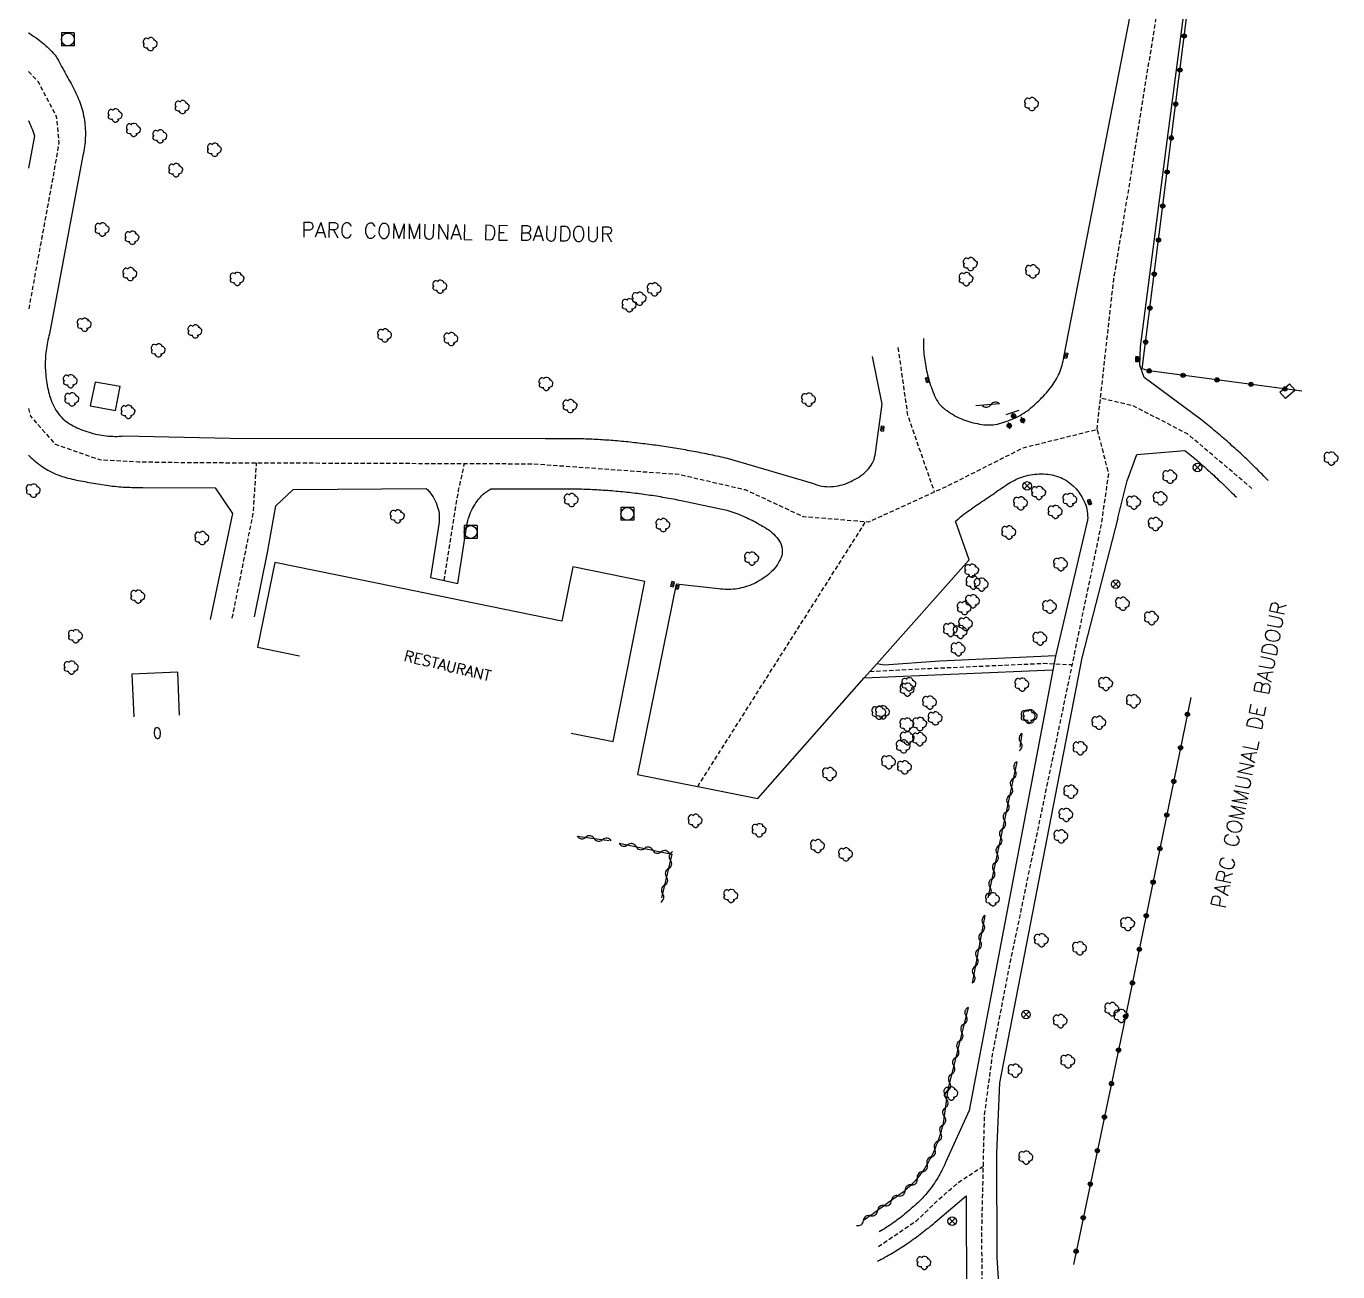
# Model space of a CAD drawing. Header units: millimetres. Extents: x 111999 to 113000, y 130000 to 131000.
# Drawn here: x 111999.7 to 112152.9, y 130119 to 130264.4 of the extents above; entities that cross this region are included whole.
import ezdxf
from ezdxf.enums import TextEntityAlignment as Align

# ---------------------------------------------------------------- set-up
doc = ezdxf.new("R2010")
doc.units = ezdxf.units.MM
doc.linetypes.add('DASHED', pattern=[0.75, 0.5, -0.25])
doc.layers.get('0').update_dxf_attribs({"linetype": 'CONTINUOUS'})
for name, color, linetype in [('W0001', 6, 'DASHED'), ('W0008', 7, 'CONTINUOUS'), ('W0017', 7, 'CONTINUOUS'), ('W0100', 7, 'CONTINUOUS'), ('W0300', 7, 'CONTINUOUS'), ('W0310', 3, 'CONTINUOUS'), ('W0322', 7, 'CONTINUOUS'), ('W0400', 7, 'CONTINUOUS'), ('W0420', 7, 'CONTINUOUS'), ('W0469', 7, 'CONTINUOUS'), ('W0984', 7, 'CONTINUOUS'), ('W0989', 7, 'CONTINUOUS'), ('W0991', 7, 'CONTINUOUS'), ('W1471', 7, 'CONTINUOUS')]:
    doc.layers.add(name, color=color, linetype=linetype)
doc.styles.get("Standard").update_dxf_attribs({"font": 'romans.shx', "width": 0.85})

# ---------------------------------------------------------------- blocks, each defined once
blk = doc.blocks.new('T420')
for p, q in [((0.75, 0.75), (-0.75, 0.75)), ((-0.75, 0.75), (-0.75, -0.75)), ((0.75, 0.75), (0.75, -0.75)), ((0.75, -0.75), (-0.75, -0.75))]:
    blk.add_line(p, q)
blk.add_ellipse((0, 0), major_axis=(-0.53, 0.53), ratio=1, start_param=3.926991, end_param=10.210176)
blk = doc.blocks.new('T300')
for p, q in [((-0.8, 0.51), (-0.86, 0.34)), ((-0.86, 0.34), (-0.86, 0.17)), ((-0.86, 0.17), (-0.74, 0.06)), ((-0.69, 0.63), (-0.8, 0.51)), ((-0.8, -0.06), (-0.74, 0.06)), ((-0.74, 0.06), (-0.69, 0.11)), ((-0.57, 0.69), (-0.69, 0.63)), ((-0.46, 0.69), (-0.57, 0.69)), ((-0.29, 0.63), (-0.46, 0.69)), ((-0.29, 0.63), (-0.17, 0.74)), ((-0.23, 0.57), (-0.29, 0.63)), ((-0.17, 0.74), (-0.06, 0.8)), ((-0.06, 0.8), (0.06, 0.8)), ((0.06, 0.8), (0.23, 0.74)), ((0.23, 0.74), (0.34, 0.63)), ((0.34, 0.63), (0.4, 0.51)), ((0.46, 0.46), (0.34, 0.46)), ((0.4, 0.51), (0.4, 0.46)), ((0.57, 0.4), (0.46, 0.46)), ((0.57, 0.4), (0.69, 0.29)), ((0.69, 0.29), (0.74, 0.17)), ((0.74, 0.06), (0.69, -0.17)), ((0.74, 0.17), (0.74, 0.06)), ((-0.8, -0.17), (-0.8, -0.06)), ((-0.8, -0.23), (-0.8, -0.17)), ((-0.74, -0.34), (-0.8, -0.23)), ((-0.69, -0.4), (-0.74, -0.34)), ((-0.51, -0.46), (-0.69, -0.4)), ((-0.4, -0.46), (-0.51, -0.46)), ((-0.4, -0.46), (-0.34, -0.46)), ((-0.34, -0.46), (-0.34, -0.4)), ((-0.34, -0.51), (-0.34, -0.46)), ((-0.29, -0.63), (-0.34, -0.51)), ((-0.17, -0.74), (-0.29, -0.63)), ((-0.06, -0.8), (-0.17, -0.74)), ((0.06, -0.8), (-0.06, -0.8)), ((0.17, -0.74), (0.06, -0.8)), ((0.23, -0.69), (0.17, -0.74)), ((0.29, -0.46), (0.23, -0.46)), ((0.29, -0.63), (0.23, -0.69)), ((0.46, -0.4), (0.29, -0.46)), ((0.34, -0.51), (0.29, -0.63)), ((0.34, -0.51), (0.34, -0.46)), ((0.57, -0.34), (0.46, -0.4)), ((0.63, -0.29), (0.57, -0.34)), ((0.69, -0.17), (0.63, -0.29))]:
    blk.add_line(p, q)
blk = doc.blocks.new('T400')
for p, q in [((-0.15, 0.3), (0.15, 0.3)), ((-0.15, -0.25), (-0.15, 0.3)), ((-0.15, 0.15), (0.15, 0.15)), ((-0.15, 0), (0.15, 0)), ((0.15, 0.3), (0.15, -0.25)), ((-0.15, -0.15), (0.15, -0.15)), ((-0.15, -0.25), (-0.15, -0.3)), ((-0.15, -0.3), (0.15, -0.3)), ((0.15, -0.3), (0.15, -0.25))]:
    blk.add_line(p, q)
blk = doc.blocks.new('t322o')
at = {"color": 0, "linetype": 'Continuous'}
for radius in [0.25, 0.15]:
    blk.add_circle((0, 0), radius, dxfattribs=at)
blk = doc.blocks.new('t310o')
at = {"color": 0, "linetype": 'Continuous'}
for centre, start, end in [((-0.5, 0.38), 216.8699, 323.1304), ((0.5, -0.37), 36.8699, 143.1303)]:
    blk.add_arc(centre, 0.625, start, end, dxfattribs=at)
blk = doc.blocks.new('T1471')
at = {"color": 0, "linetype": 'Continuous', "flags": 128}
blk.add_lwpolyline([(-0.75, -0.5), (-0.75, 0.5), (0.75, 0.5), (0.75, -0.5), (-0.75, -0.5)], dxfattribs=at)
blk = doc.blocks.new('T469')
at = {"color": 0, "linetype": 'Continuous', "flags": 128}
for points in [[(-0.35, 0.35), (0.35, -0.35)], [(-0.35, -0.35), (0.35, 0.35)]]:
    blk.add_lwpolyline(points, dxfattribs=at)
at = {"color": 0, "linetype": 'Continuous'}
blk.add_circle((0, 0), 0.5, dxfattribs=at)

msp = doc.modelspace()

# ---------------------------------------------------------------- linework, layer by layer
at = {"layer": 'W0001', "flags": 128}
for points in [[(112124.75, 130217.33), (112126.7, 130234.8), (112128.49, 130245.55), (112130.42, 130257.71), (112132.24, 130268.78), (112134.64, 130281.47), (112136.18, 130291.17)], [(112000, 130259.08), (112001.12, 130257.92), (112003.24, 130253.83), (112003.55, 130250.75), (112002.9, 130247.06), (112000, 130231.26)], [(112101.51, 130226.86), (112102.63, 130218.98), (112105.75, 130210.02)], [(112142.84, 130210.42), (112135.31, 130216.8), (112128.97, 130220.06), (112125.16, 130220.96)], [(112000, 130219.76), (112000.22, 130218.88), (112003.12, 130215.59), (112008.28, 130213.8), (112012.84, 130213.54), (112019.28, 130213.45), (112058.87, 130213.31), (112075.97, 130212.08), (112083.66, 130210.29), (112090.44, 130207.16), (112098.11, 130206.54), (112107.37, 130210.76), (112116.14, 130215.18), (112124.75, 130217.33), (112126.09, 130212.17), (112125.23, 130206.21), (112114.49, 130154.61), (112112.52, 130144.37), (112111.58, 130137.3), (112111.26, 130123.56), (112111.35, 130113.06), (112113.31, 130102.89), (112114.18, 130098.72), (112116.35, 130093.71), (112119.12, 130089.72), (112122.21, 130086.17), (112125.48, 130082.92), (112128.31, 130080.49), (112136.49, 130077.19)], [(112023.79, 130195.29), (112026.24, 130207.53), (112026.63, 130213.43)], [(112048.52, 130199.68), (112050.21, 130210.21), (112050.92, 130213.34)], [(112078.13, 130175.64), (112097.76, 130206.57)], [(112098.23, 130189.06), (112105.31, 130189.43), (112118.48, 130190.02), (112121.83, 130189.87)], [(112099.22, 130121.95), (112103.72, 130125), (112106.42, 130127.6), (112108.54, 130129.42), (112111.44, 130131.33)]]:
    msp.add_lwpolyline(points, dxfattribs=at)
at = {"layer": 'W0008', "flags": 128}
for points in [[(112104.48, 130227.91), (112104.48, 130227.66), (112104.48, 130227.4), (112104.49, 130227.15), (112104.5, 130226.9), (112104.51, 130226.64), (112104.53, 130226.39), (112104.55, 130226.14), (112104.58, 130225.89), (112104.6, 130225.64), (112104.64, 130225.39), (112104.67, 130225.15), (112104.71, 130224.9), (112104.76, 130224.65), (112104.81, 130224.4), (112104.86, 130224.16), (112104.91, 130223.91), (112104.97, 130223.67), (112105.04, 130223.43), (112105.1, 130223.18), (112105.17, 130222.94), (112105.25, 130222.7), (112105.32, 130222.46), (112105.41, 130222.22), (112105.49, 130221.98), (112105.58, 130221.73), (112105.68, 130221.48), (112105.78, 130221.24), (112105.89, 130221.01), (112106.01, 130220.78), (112106.15, 130220.56), (112106.3, 130220.34), (112106.48, 130220.14), (112106.67, 130219.96), (112106.87, 130219.79), (112107.08, 130219.62), (112107.29, 130219.47), (112107.5, 130219.32), (112107.72, 130219.18), (112107.94, 130219.04), (112108.16, 130218.92), (112108.38, 130218.8), (112108.61, 130218.68), (112108.84, 130218.58), (112109.07, 130218.48), (112109.31, 130218.39), (112109.55, 130218.3), (112109.79, 130218.23), (112110.03, 130218.16), (112110.28, 130218.09), (112110.53, 130218.04), (112110.78, 130217.99), (112111.04, 130217.94), (112111.29, 130217.9), (112111.55, 130217.87), (112111.82, 130217.85), (112112.09, 130217.84), (112112.35, 130217.84), (112112.61, 130217.86), (112112.87, 130217.9), (112113.12, 130217.94), (112113.37, 130218), (112113.62, 130218.07), (112113.87, 130218.15), (112114.12, 130218.23), (112114.36, 130218.32), (112114.6, 130218.42), (112114.85, 130218.52), (112115.09, 130218.62), (112115.32, 130218.72), (112115.55, 130218.83), (112115.77, 130218.95), (112115.99, 130219.08), (112116.21, 130219.21), (112116.41, 130219.36), (112116.62, 130219.5), (112116.82, 130219.66), (112117.02, 130219.82), (112117.21, 130219.99), (112117.4, 130220.16), (112117.59, 130220.33), (112117.78, 130220.5), (112117.96, 130220.67), (112118.14, 130220.85), (112118.32, 130221.03), (112118.5, 130221.21), (112118.67, 130221.4), (112118.84, 130221.58), (112119, 130221.78), (112119.16, 130221.97), (112119.32, 130222.17), (112119.47, 130222.38), (112119.62, 130222.58), (112119.76, 130222.79), (112119.89, 130223.01), (112120.03, 130223.23), (112120.14, 130223.45), (112120.26, 130223.67), (112120.36, 130223.89), (112120.45, 130224.11), (112120.54, 130224.34), (112120.61, 130224.57), (112120.68, 130224.8), (112120.74, 130225.03), (112120.79, 130225.27), (112120.84, 130225.51), (112120.87, 130225.76), (112125.81, 130251.17), (112130.11, 130273.23)], [(112144.73, 130211.36), (112144.55, 130211.54), (112144.37, 130211.72), (112144.19, 130211.9), (112144.02, 130212.09), (112143.84, 130212.27), (112143.66, 130212.45), (112143.48, 130212.63), (112143.29, 130212.81), (112143.11, 130212.98), (112142.93, 130213.16), (112142.75, 130213.34), (112142.57, 130213.52), (112142.38, 130213.69), (112142.2, 130213.87), (112142.01, 130214.04), (112141.83, 130214.22), (112141.64, 130214.39), (112141.45, 130214.57), (112141.27, 130214.74), (112141.08, 130214.91), (112140.89, 130215.08), (112140.7, 130215.25), (112140.51, 130215.42), (112140.33, 130215.59), (112140.14, 130215.76), (112139.95, 130215.93), (112139.75, 130216.09), (112139.56, 130216.26), (112139.37, 130216.43), (112139.18, 130216.59), (112138.99, 130216.76), (112138.79, 130216.92), (112138.6, 130217.08), (112138.4, 130217.24), (112138.21, 130217.41), (112138.01, 130217.57), (112137.82, 130217.73), (112137.62, 130217.89), (112137.42, 130218.04), (112137.22, 130218.2), (112137.03, 130218.36), (112136.83, 130218.52), (112130.27, 130223.37), (112129.74, 130224.8), (112129.82, 130226.96), (112132.93, 130250.94), (112135.81, 130272.97)], [(112000, 130263.6), (112000.02, 130263.59), (112000.23, 130263.46), (112000.44, 130263.33), (112000.64, 130263.19), (112000.84, 130263.05), (112001.04, 130262.9), (112001.24, 130262.75), (112001.44, 130262.6), (112001.63, 130262.44), (112001.81, 130262.28), (112002, 130262.12), (112002.18, 130261.95), (112002.36, 130261.78), (112002.54, 130261.6), (112002.71, 130261.42), (112002.89, 130261.24), (112003.06, 130261.03), (112003.22, 130260.82), (112003.36, 130260.59), (112003.49, 130260.36), (112003.62, 130260.13), (112003.74, 130259.89), (112003.87, 130259.66), (112003.99, 130259.44), (112004.11, 130259.21), (112004.23, 130258.99), (112004.35, 130258.77), (112004.48, 130258.55), (112004.6, 130258.33), (112004.72, 130258.11), (112004.85, 130257.89), (112004.97, 130257.67), (112005.09, 130257.45), (112005.2, 130257.22), (112005.32, 130257), (112005.43, 130256.77), (112005.54, 130256.55), (112005.65, 130256.32), (112005.75, 130256.09), (112005.85, 130255.85), (112005.94, 130255.62), (112006.03, 130255.38), (112006.11, 130255.14), (112006.19, 130254.9), (112006.26, 130254.66), (112006.33, 130254.41), (112006.38, 130254.16), (112006.44, 130253.9), (112006.48, 130253.65), (112006.52, 130253.39), (112006.56, 130253.13), (112006.59, 130252.88), (112006.61, 130252.62), (112006.63, 130252.37), (112006.64, 130252.11), (112006.64, 130251.85), (112006.64, 130251.6), (112006.63, 130251.34), (112006.62, 130251.09), (112006.6, 130250.83), (112006.57, 130250.57), (112006.54, 130250.32), (112006.51, 130250.06), (112006.46, 130249.81), (112006.41, 130249.55), (112006.36, 130249.29), (112002.46, 130228.49), (112002.39, 130228.24), (112002.33, 130228), (112002.27, 130227.75), (112002.22, 130227.5), (112002.17, 130227.25), (112002.13, 130227), (112002.09, 130226.75), (112002.06, 130226.51), (112002.03, 130226.26), (112002, 130226.01), (112001.98, 130225.76), (112001.97, 130225.51), (112001.96, 130225.26), (112001.96, 130225), (112001.96, 130224.75), (112001.96, 130224.5), (112001.97, 130224.25), (112001.99, 130224), (112002.01, 130223.75), (112002.03, 130223.49), (112002.06, 130223.24), (112002.1, 130222.99), (112002.14, 130222.74), (112002.18, 130222.48), (112002.23, 130222.22), (112002.28, 130221.97), (112002.34, 130221.71), (112002.4, 130221.46), (112002.47, 130221.22), (112002.55, 130220.97), (112002.64, 130220.73), (112002.73, 130220.49), (112002.83, 130220.26), (112002.94, 130220.03), (112003.06, 130219.8), (112003.2, 130219.58), (112003.34, 130219.36), (112003.5, 130219.15), (112003.67, 130218.94), (112003.84, 130218.75), (112004.02, 130218.57), (112004.2, 130218.41), (112004.4, 130218.25), (112004.59, 130218.11), (112004.8, 130217.97), (112005.01, 130217.84), (112005.22, 130217.73), (112005.44, 130217.61), (112005.66, 130217.51), (112005.89, 130217.41), (112006.12, 130217.32), (112006.35, 130217.23), (112006.58, 130217.14), (112006.82, 130217.06), (112007.07, 130216.98), (112007.31, 130216.91), (112007.56, 130216.84), (112007.81, 130216.78), (112008.06, 130216.72), (112008.31, 130216.68), (112008.56, 130216.63), (112008.81, 130216.6), (112009.07, 130216.57), (112009.32, 130216.54), (112009.57, 130216.53), (112009.83, 130216.52), (112010.08, 130216.51), (112010.34, 130216.51), (112010.6, 130216.52), (112010.85, 130216.54), (112011.11, 130216.56), (112023.52, 130216.29), (112060.33, 130216.24), (112060.57, 130216.25), (112060.82, 130216.25), (112061.07, 130216.26), (112061.32, 130216.26), (112061.57, 130216.27), (112061.81, 130216.27), (112062.06, 130216.27), (112062.31, 130216.27), (112062.56, 130216.27), (112062.81, 130216.27), (112063.05, 130216.27), (112063.3, 130216.27), (112063.55, 130216.27), (112063.8, 130216.26), (112064.05, 130216.26), (112064.29, 130216.25), (112064.54, 130216.25), (112064.79, 130216.24), (112065.04, 130216.23), (112065.28, 130216.22), (112065.53, 130216.21), (112065.78, 130216.2), (112066.03, 130216.19), (112066.27, 130216.18), (112066.52, 130216.17), (112066.77, 130216.15), (112067.02, 130216.14), (112067.26, 130216.12), (112067.51, 130216.1), (112067.76, 130216.09), (112068.01, 130216.07), (112068.25, 130216.05), (112068.5, 130216.03), (112068.75, 130216.01), (112068.99, 130215.98), (112069.24, 130215.96), (112069.49, 130215.94), (112069.74, 130215.91), (112069.99, 130215.89), (112070.24, 130215.86), (112070.48, 130215.84), (112070.73, 130215.81), (112070.98, 130215.78), (112071.23, 130215.75), (112071.48, 130215.72), (112071.73, 130215.69), (112071.97, 130215.66), (112072.22, 130215.63), (112072.47, 130215.6), (112072.72, 130215.57), (112072.96, 130215.53), (112073.21, 130215.5), (112073.46, 130215.46), (112073.71, 130215.43), (112073.95, 130215.39), (112074.2, 130215.36), (112074.45, 130215.32), (112074.69, 130215.28), (112074.94, 130215.24), (112075.19, 130215.21), (112075.43, 130215.17), (112075.68, 130215.13), (112075.93, 130215.08), (112076.17, 130215.04), (112076.42, 130215), (112076.66, 130214.96), (112076.91, 130214.91), (112077.16, 130214.87), (112077.4, 130214.82), (112077.65, 130214.78), (112077.89, 130214.73), (112078.14, 130214.69), (112078.38, 130214.64), (112078.63, 130214.59), (112078.87, 130214.54), (112079.12, 130214.49), (112079.36, 130214.44), (112079.61, 130214.39), (112079.85, 130214.34), (112080.1, 130214.29), (112080.34, 130214.24), (112080.58, 130214.18), (112080.83, 130214.13), (112081.07, 130214.07), (112081.32, 130214.02), (112081.56, 130213.96), (112091.66, 130210.99), (112091.91, 130210.89), (112092.16, 130210.81), (112092.41, 130210.74), (112092.67, 130210.69), (112092.94, 130210.65), (112093.2, 130210.64), (112093.47, 130210.63), (112093.73, 130210.64), (112093.99, 130210.66), (112094.25, 130210.7), (112094.51, 130210.74), (112094.76, 130210.8), (112095.01, 130210.86), (112095.26, 130210.94), (112095.51, 130211.02), (112095.75, 130211.12), (112095.99, 130211.23), (112096.22, 130211.34), (112096.45, 130211.46), (112096.67, 130211.59), (112096.89, 130211.72), (112097.11, 130211.86), (112097.31, 130212.01), (112097.51, 130212.17), (112097.7, 130212.34), (112097.88, 130212.52), (112098.06, 130212.71), (112098.22, 130212.91), (112098.37, 130213.13), (112098.51, 130213.35), (112098.62, 130213.58), (112098.72, 130213.82), (112098.79, 130214.06), (112098.85, 130214.32), (112098.89, 130214.58), (112099.66, 130220.28), (112098.54, 130225.81)], [(112000, 130253.35), (112000.08, 130253.19), (112000.17, 130252.96), (112000.27, 130252.74), (112000.36, 130252.51), (112000.45, 130252.28), (112000.54, 130252.05), (112000.62, 130251.82), (112000.7, 130251.59), (112000, 130247.8)], [(112000, 130214.31), (112000.09, 130214.22), (112000.27, 130214.05), (112000.45, 130213.88), (112000.64, 130213.72), (112000.82, 130213.56), (112001.02, 130213.4), (112001.22, 130213.25), (112001.42, 130213.1), (112001.63, 130212.96), (112001.84, 130212.82), (112002.05, 130212.69), (112002.27, 130212.55), (112002.5, 130212.43), (112002.73, 130212.32), (112002.96, 130212.21), (112003.19, 130212.11), (112003.42, 130212.01), (112003.66, 130211.93), (112003.89, 130211.84), (112004.13, 130211.77), (112004.37, 130211.7), (112004.61, 130211.63), (112004.86, 130211.57), (112005.1, 130211.51), (112005.35, 130211.46), (112005.59, 130211.4), (112005.84, 130211.35), (112006.08, 130211.31), (112006.33, 130211.26), (112006.58, 130211.22), (112006.83, 130211.18), (112007.08, 130211.13), (112007.33, 130211.09), (112007.57, 130211.05), (112007.82, 130211.01), (112008.07, 130210.96), (112008.32, 130210.92), (112008.57, 130210.88), (112008.82, 130210.84), (112009.07, 130210.8), (112009.32, 130210.77), (112009.56, 130210.73), (112009.81, 130210.71), (112010.06, 130210.68), (112010.31, 130210.65), (112010.57, 130210.63), (112010.82, 130210.61), (112011.07, 130210.59), (112011.32, 130210.58), (112011.57, 130210.57), (112011.82, 130210.56), (112012.07, 130210.55), (112012.32, 130210.54), (112012.58, 130210.54), (112012.83, 130210.54), (112013.08, 130210.54), (112013.33, 130210.55), (112021.79, 130210.51), (112023.81, 130207.5), (112021.2, 130195.15)], [(112127.17, 130206.97), (112128.27, 130211.31), (112129.39, 130214.38), (112134.99, 130214.86), (112135.19, 130214.71), (112135.38, 130214.55), (112135.58, 130214.4), (112135.77, 130214.24), (112135.96, 130214.08), (112136.16, 130213.92), (112136.35, 130213.76), (112136.54, 130213.6), (112136.72, 130213.44), (112136.91, 130213.27), (112137.1, 130213.11), (112137.28, 130212.95), (112137.46, 130212.78), (112137.65, 130212.62), (112137.83, 130212.45), (112138.01, 130212.29), (112138.19, 130212.12), (112138.37, 130211.96), (112138.55, 130211.79), (112138.73, 130211.62), (112138.91, 130211.45), (112139.09, 130211.29), (112139.27, 130211.12), (112139.45, 130210.95), (112139.62, 130210.78), (112139.8, 130210.61), (112139.98, 130210.44), (112140.15, 130210.27), (112140.33, 130210.09), (112140.51, 130209.92), (112140.68, 130209.75), (112140.86, 130209.58), (112141.03, 130209.4)], [(112026.38, 130195.44), (112027.89, 130202.96), (112028.87, 130208.41), (112030.9, 130210.3), (112046.43, 130210.44), (112046.62, 130210.26), (112046.79, 130210.07), (112046.95, 130209.86), (112047.1, 130209.66), (112047.24, 130209.44), (112047.37, 130209.22), (112047.49, 130208.99), (112047.6, 130208.75), (112047.69, 130208.51), (112047.77, 130208.26), (112047.84, 130208.02), (112047.89, 130207.77), (112047.93, 130207.52), (112047.95, 130207.26), (112047.96, 130207.01), (112047.96, 130206.75), (112047.94, 130206.5), (112046.93, 130200.03), (112050.11, 130199.33), (112051.21, 130206.38), (112051.28, 130206.63), (112051.35, 130206.88), (112051.43, 130207.13), (112051.52, 130207.37), (112051.62, 130207.61), (112051.73, 130207.84), (112051.85, 130208.07), (112051.97, 130208.3), (112052.1, 130208.52), (112052.24, 130208.74), (112052.39, 130208.96), (112052.55, 130209.17), (112052.72, 130209.38), (112052.9, 130209.57), (112053.09, 130209.76), (112053.29, 130209.93), (112053.5, 130210.09), (112053.73, 130210.24), (112053.96, 130210.38), (112063.81, 130210.39), (112064.06, 130210.38), (112064.31, 130210.38), (112064.57, 130210.37), (112064.82, 130210.36), (112065.07, 130210.35), (112065.33, 130210.34), (112065.58, 130210.33), (112065.83, 130210.32), (112066.08, 130210.3), (112066.34, 130210.29), (112066.59, 130210.28), (112066.84, 130210.26), (112067.09, 130210.24), (112067.35, 130210.23), (112067.6, 130210.21), (112067.85, 130210.19), (112068.1, 130210.17), (112068.35, 130210.15), (112068.61, 130210.13), (112068.86, 130210.1), (112069.11, 130210.08), (112069.36, 130210.06), (112069.61, 130210.03), (112069.87, 130210), (112070.12, 130209.98), (112070.37, 130209.95), (112070.61, 130209.92), (112070.86, 130209.89), (112071.1, 130209.86), (112071.35, 130209.83), (112071.59, 130209.8), (112071.84, 130209.77), (112072.08, 130209.73), (112072.33, 130209.7), (112072.57, 130209.66), (112072.82, 130209.63), (112073.06, 130209.59), (112073.3, 130209.55), (112073.55, 130209.51), (112073.79, 130209.47), (112074.03, 130209.43), (112074.28, 130209.39), (112074.52, 130209.34), (112074.76, 130209.3), (112075, 130209.25), (112075.25, 130209.21), (112075.49, 130209.16), (112075.73, 130209.11), (112075.97, 130209.06), (112076.21, 130209.01), (112081.54, 130207.89), (112081.77, 130207.81), (112082.01, 130207.74), (112082.24, 130207.66), (112082.47, 130207.58), (112082.7, 130207.5), (112082.92, 130207.41), (112083.15, 130207.32), (112083.37, 130207.23), (112083.6, 130207.13), (112083.82, 130207.03), (112084.04, 130206.93), (112084.26, 130206.82), (112084.48, 130206.71), (112084.69, 130206.6), (112084.91, 130206.48), (112085.13, 130206.36), (112085.35, 130206.24), (112085.58, 130206.12), (112085.79, 130205.99), (112086.01, 130205.86), (112086.22, 130205.72), (112086.43, 130205.58), (112086.63, 130205.43), (112086.82, 130205.26), (112087.01, 130205.09), (112087.19, 130204.9), (112087.35, 130204.71), (112087.51, 130204.51), (112087.66, 130204.31), (112087.79, 130204.09), (112087.89, 130203.87), (112087.97, 130203.62), (112088.01, 130203.36), (112088.01, 130203.1), (112087.99, 130202.85), (112087.94, 130202.61), (112087.86, 130202.38), (112087.76, 130202.15), (112087.65, 130201.93), (112087.53, 130201.71), (112087.39, 130201.49), (112087.25, 130201.28), (112087.09, 130201.08), (112086.93, 130200.9), (112086.75, 130200.72), (112086.57, 130200.55), (112086.38, 130200.39), (112086.19, 130200.24), (112085.98, 130200.09), (112085.78, 130199.94), (112085.57, 130199.81), (112085.35, 130199.67), (112085.12, 130199.54), (112084.9, 130199.42), (112084.67, 130199.31), (112084.44, 130199.21), (112084.2, 130199.11), (112083.96, 130199.03), (112083.72, 130198.95), (112083.47, 130198.88), (112083.22, 130198.82), (112082.98, 130198.77), (112082.74, 130198.73), (112082.5, 130198.69), (112082.26, 130198.67), (112082.01, 130198.65), (112081.77, 130198.64), (112081.53, 130198.64), (112081.29, 130198.65), (112081.05, 130198.67), (112080.8, 130198.69), (112080.56, 130198.72), (112075.63, 130199.26), (112071.12, 130177.04), (112085.14, 130174.25), (112097.56, 130188.31), (112099.04, 130189.96), (112109.83, 130202.09), (112108.21, 130206.62), (112108.41, 130206.78), (112108.61, 130206.94), (112108.82, 130207.1), (112109.02, 130207.26), (112109.22, 130207.41), (112109.43, 130207.57), (112109.63, 130207.72), (112109.84, 130207.87), (112110.05, 130208.02), (112110.25, 130208.17), (112110.46, 130208.32), (112110.67, 130208.47), (112110.88, 130208.61), (112111.09, 130208.76), (112111.31, 130208.9), (112111.52, 130209.04), (112111.73, 130209.19), (112111.95, 130209.33), (112112.16, 130209.46), (112112.37, 130209.6), (112112.58, 130209.74), (112112.78, 130209.88), (112112.99, 130210.02), (112113.19, 130210.17), (112113.39, 130210.31), (112113.6, 130210.45), (112113.8, 130210.59), (112114.01, 130210.73), (112114.21, 130210.87), (112114.42, 130211), (112114.63, 130211.13), (112114.85, 130211.25), (112115.07, 130211.37), (112115.29, 130211.48), (112115.52, 130211.58), (112115.75, 130211.68), (112115.98, 130211.76), (112116.22, 130211.84), (112116.47, 130211.9), (112116.73, 130211.96), (112116.98, 130212.01), (112117.24, 130212.05), (112117.49, 130212.08), (112117.75, 130212.1), (112118, 130212.12), (112118.25, 130212.13), (112118.51, 130212.12), (112118.76, 130212.11), (112119.01, 130212.08), (112119.26, 130212.05), (112119.51, 130212), (112119.76, 130211.94), (112120.01, 130211.87), (112120.26, 130211.78), (112120.51, 130211.69), (112120.74, 130211.58), (112120.97, 130211.46), (112121.18, 130211.34), (112121.39, 130211.2), (112121.59, 130211.05), (112121.78, 130210.9), (112121.96, 130210.73), (112122.13, 130210.56), (112122.3, 130210.38), (112122.46, 130210.19), (112122.61, 130209.99), (112122.75, 130209.79), (112122.89, 130209.58), (112123.02, 130209.36), (112123.15, 130209.14), (112123.26, 130208.92), (112123.35, 130208.69), (112123.44, 130208.46), (112123.51, 130208.23), (112123.56, 130207.99), (112123.61, 130207.75), (112123.64, 130207.51), (112123.65, 130207.26), (112123.66, 130207.01), (112123.65, 130206.76)], [(112123.62, 130206.74), (112119.9, 130190.84), (112109.82, 130137.83), (112107.07, 130131.75), (112106.97, 130131.52), (112106.87, 130131.3), (112106.76, 130131.07), (112106.65, 130130.85), (112106.53, 130130.64), (112106.41, 130130.42), (112106.29, 130130.21), (112106.17, 130129.99), (112106.04, 130129.79), (112105.91, 130129.58), (112105.77, 130129.37), (112105.63, 130129.17), (112105.49, 130128.97), (112105.35, 130128.77), (112105.2, 130128.57), (112105.04, 130128.37), (112104.88, 130128.18), (112104.71, 130127.98), (112104.54, 130127.79), (112104.37, 130127.6), (112104.19, 130127.42), (112104.01, 130127.24), (112103.83, 130127.06), (112103.64, 130126.89), (112103.45, 130126.72), (112103.26, 130126.55), (112103.07, 130126.38), (112102.87, 130126.21), (112102.68, 130126.05), (112102.48, 130125.89), (112102.29, 130125.73), (112102.1, 130125.58), (112101.91, 130125.43), (112101.72, 130125.28), (112101.53, 130125.14), (112101.33, 130124.99), (112101.14, 130124.85), (112100.94, 130124.71), (112100.74, 130124.57), (112100.54, 130124.43), (112100.34, 130124.3), (112100.13, 130124.17), (112099.93, 130124.04), (112099.72, 130123.91), (112099.52, 130123.78), (112099.31, 130123.66)], [(112127.17, 130206.97), (112122.99, 130190.68), (112113.35, 130141.06), (112113.03, 130132.86), (112113.05, 130120.69), (112113.5, 130113.97)], [(112119.91, 130190.88), (112106.39, 130190.29), (112099.89, 130189.8), (112099.04, 130189.97)], [(112097.58, 130188.31), (112119.61, 130189.28)], [(112099.13, 130120.24), (112099.35, 130120.35), (112099.56, 130120.47), (112099.77, 130120.58), (112099.99, 130120.7), (112100.2, 130120.82), (112100.41, 130120.94), (112100.62, 130121.06), (112100.83, 130121.19), (112101.04, 130121.31), (112101.25, 130121.44), (112101.45, 130121.57), (112101.66, 130121.7), (112101.87, 130121.83), (112102.07, 130121.96), (112102.27, 130122.09), (112102.48, 130122.23), (112102.68, 130122.37), (112102.89, 130122.51), (112103.1, 130122.66), (112103.3, 130122.8), (112103.5, 130122.95), (112103.71, 130123.1), (112103.91, 130123.24), (112104.11, 130123.39), (112104.31, 130123.55), (112104.51, 130123.7), (112104.7, 130123.85), (112104.9, 130124.01), (112105.1, 130124.16), (112105.29, 130124.32), (112105.49, 130124.48), (112105.68, 130124.64), (112105.87, 130124.8), (112109.46, 130127.86), (112109.53, 130116.06)]]:
    msp.add_lwpolyline(points, dxfattribs=at)
at = {"layer": 'W0017', "flags": 128}
msp.add_lwpolyline([(112010.72, 130222.31), (112007.77, 130222.85), (112007.18, 130220.08), (112010.17, 130219.51)], close=True, dxfattribs=at)
at = {"layer": 'W0100', "flags": 128}
for points in [[(112063.36, 130181.86), (112068.27, 130180.89), (112071.96, 130199.55), (112071.77, 130199.61), (112063.56, 130201.28), (112062.28, 130194.93), (112050.47, 130197.34), (112040.82, 130199.32), (112028.77, 130201.79), (112026.75, 130191.92), (112031.65, 130190.91)], [(112017.63, 130183.98), (112017.43, 130188.98), (112012.07, 130188.76), (112012.28, 130183.76)]]:
    msp.add_lwpolyline(points, dxfattribs=at)
at = {"layer": 'W0310', "flags": 128}
for points in [[(112113.35, 130220.29), (112110.6, 130220.07)], [(112115.98, 130181.83), (112115.73, 130180.22)], [(112115.38, 130178.53), (112112.01, 130162.66)], [(112064.07, 130169.86), (112067.81, 130169.33)], [(112068.97, 130169.03), (112075.1, 130167.75), (112073.92, 130162.66)], [(112111.66, 130160.58), (112110.16, 130152.71)], [(112109.69, 130149.85), (112107.33, 130140.28), (112106.78, 130136.34), (112106.73, 130136.1), (112106.67, 130135.87), (112106.61, 130135.63), (112106.54, 130135.39), (112106.47, 130135.16), (112106.4, 130134.93), (112106.33, 130134.69), (112106.25, 130134.46), (112106.17, 130134.23), (112106.08, 130134.01), (112105.99, 130133.78), (112105.9, 130133.55), (112105.81, 130133.33), (112105.71, 130133.1), (112105.61, 130132.88), (112105.5, 130132.66), (112105.39, 130132.44), (112105.28, 130132.22), (112105.17, 130132.01), (112105.04, 130131.78), (112104.91, 130131.55), (112104.78, 130131.33), (112104.64, 130131.11), (112104.49, 130130.89), (112104.35, 130130.68), (112104.19, 130130.47), (112104.04, 130130.26), (112103.88, 130130.06), (112103.71, 130129.86), (112103.54, 130129.66), (112103.36, 130129.47), (112103.18, 130129.28), (112103.01, 130129.1), (112102.83, 130128.93), (112102.64, 130128.76), (112102.45, 130128.6), (112102.26, 130128.44), (112102.06, 130128.28), (112101.87, 130128.13), (112101.67, 130127.98), (112101.46, 130127.84), (112101.26, 130127.69), (112101.06, 130127.55), (112100.85, 130127.4), (112100.65, 130127.26), (112100.45, 130127.12), (112100.24, 130126.97), (112100.04, 130126.83), (112099.84, 130126.68), (112099.64, 130126.53), (112099.45, 130126.39), (112099.25, 130126.24), (112099.05, 130126.1), (112098.85, 130125.96), (112098.65, 130125.81), (112098.45, 130125.67), (112098.25, 130125.53), (112098.05, 130125.39), (112097.85, 130125.25), (112097.65, 130125.11), (112097.45, 130124.97)]]:
    msp.add_lwpolyline(points, dxfattribs=at)
at = {"layer": 'W0322', "flags": 128}
for points in [[(112148.68, 130221.79), (112130.84, 130224.15), (112130.03, 130224.37), (112132.01, 130240.06), (112136.13, 130272.74)], [(112115.62, 130219.52), (112114.11, 130219.01)], [(112115.15, 130218.53), (112114.86, 130219.26)], [(112116.2, 130217.99), (112115.94, 130218.75)], [(112114.58, 130217.4), (112114.42, 130218.12)], [(112135.72, 130186.03), (112127.85, 130147.66), (112121.99, 130119.88)]]:
    msp.add_lwpolyline(points, dxfattribs=at)

# ---------------------------------------------------------------- block references
at = {"layer": 'W0300'}
for p in [(112014.25, 130262.28), (112017.98, 130254.93), (112117.15, 130255.28), (112010.15, 130253.95), (112012.29, 130252.27), (112015.37, 130251.51), (112021.74, 130249.95), (112017.23, 130247.57), (112008.63, 130240.65), (112012.13, 130239.68), (112110, 130236.61), (112011.88, 130235.44), (112024.39, 130234.88), (112109.5, 130234.85), (112117.26, 130235.75), (112048.06, 130233.97), (112073.1, 130233.66), (112070.16, 130231.8), (112071.34, 130232.57), (112006.55, 130229.54), (112019.47, 130228.75), (112041.62, 130228.29), (112049.36, 130227.86), (112015.18, 130226.54), (112004.92, 130222.94), (112060.45, 130222.63), (112005.09, 130220.82), (112063.26, 130220.04), (112091.11, 130220.79), (112011.66, 130219.37), (112152.12, 130213.92), (112133.29, 130211.79), (112000.59, 130210.17), (112063.41, 130209.07), (112117.98, 130209.91), (112121.62, 130209.08), (112129.07, 130208.78), (112132.18, 130209.26), (112043.1, 130207.17), (112115.86, 130208.69), (112119.9, 130207.69), (112074.11, 130206.15), (112131.6, 130206.27), (112020.28, 130204.63), (112114.49, 130205.29), (112084.47, 130202.25), (112120.54, 130201.58), (112110.16, 130200.83), (112110.33, 130199.45), (112111.28, 130199.21), (112012.8, 130197.81), (112109.29, 130196.46), (112110.27, 130197.26), (112119.25, 130196.62), (112127.77, 130196.97), (112131.14, 130195.29), (112107.67, 130193.93), (112108.82, 130193.69), (112109.44, 130194.6), (112005.52, 130193.18), (112118.12, 130192.91), (112108.58, 130191.67), (112005.02, 130189.52), (112102.81, 130187.57), (112116.02, 130187.54), (112125.8, 130187.62), (112102.62, 130186.96), (112099.32, 130184.26), (112099.76, 130184.3), (112105.24, 130185.44), (112129.05, 130185.6), (112102.59, 130182.87), (112104.09, 130182.94), (112105.89, 130183.59), (112116.75, 130183.8), (112117, 130183.82), (112125.01, 130183.08), (112102.63, 130181.28), (112104.06, 130181.17), (112102.17, 130180.32), (112122.81, 130180.11), (112100.45, 130178.48), (112093.56, 130177.1), (112102.31, 130177.88), (112121.72, 130175.03), (112121.16, 130172.33), (112077.88, 130171.64), (112085.33, 130170.53), (112120.58, 130169.82), (112092.16, 130168.69), (112095.44, 130167.72), (112082.03, 130162.88), (112112.59, 130162.48), (112128.37, 130159.6), (112118.29, 130157.7), (112122.75, 130156.76), (112126.52, 130149.66), (112120.5, 130148.26), (112127.59, 130148.87), (112121.38, 130143.57), (112115.22, 130142.48), (112107.74, 130139.82), (112116.48, 130132.34), (112104.58, 130120.05)]:
    msp.add_blockref('T300', p, dxfattribs=at)
at = {"layer": 'W0310'}
for p, rotation in [((112112.35, 130220.21), 184.6040870405219), ((112115.82, 130180.84), 261.2194761621637), ((112115.17, 130177.55), 257.9893680085456), ((112114.76, 130175.59), 257.9893680085456), ((112114.34, 130173.64), 257.9893680085456), ((112113.93, 130171.68), 257.9893680085456), ((112065.06, 130169.72), 351.8204700110759), ((112067.04, 130169.44), 351.8204700110759), ((112113.51, 130169.73), 257.9893680085456), ((112069.95, 130168.83), 348.1913177238414), ((112071.91, 130168.42), 348.1913177238414), ((112073.86, 130168.01), 348.1913177238414), ((112113.09, 130167.77), 257.9893680085456), ((112074.94, 130167.03), 256.9218442260845), ((112112.68, 130165.81), 257.9893680085456), ((112074.48, 130165.09), 256.9218442260845), ((112074.03, 130163.14), 256.9218442260845), ((112112.26, 130163.86), 257.9893680085456), ((112111.47, 130159.6), 259.2532600531066), ((112111.1, 130157.63), 259.2532600531066), ((112110.72, 130155.67), 259.2532600531066), ((112110.35, 130153.7), 259.2532600531066), ((112109.45, 130148.88), 256.1450426473197), ((112108.97, 130146.94), 256.1450426473197), ((112108.49, 130145), 256.1450426473197), ((112108.01, 130143.05), 256.1450426473197), ((112107.53, 130141.11), 256.1450426473197), ((112107.17, 130139.15), 262.1270336754422), ((112106.9, 130137.17), 262.1270336754422), ((112106.49, 130135.21), 253.6664650827406), ((112105.81, 130133.33), 247.0879445249514), ((112104.91, 130131.55), 238.8981078839146), ((112103.76, 130129.92), 230.3570857033794), ((112102.34, 130128.51), 219.4410343960567), ((112099.12, 130126.15), 215.95647977596), ((112100.74, 130127.32), 215.0547950346955), ((112097.48, 130125), 214.3824716477324)]:
    msp.add_blockref('t310o', p, dxfattribs=dict(at, rotation=rotation))
at = {"layer": 'W0322'}
for p, rotation in [((112134.93, 130263.23), 82.81790883081864), ((112134.43, 130259.26), 82.81790883081864), ((112133.93, 130255.29), 82.81790883081864), ((112133.43, 130251.33), 82.81790883081864), ((112132.93, 130247.36), 82.81790883081864), ((112132.43, 130243.39), 82.81790883081864), ((112131.93, 130239.42), 82.8260903576646), ((112131.43, 130235.45), 82.8260903576646), ((112130.93, 130231.48), 82.8260903576646), ((112130.43, 130227.51), 82.8260903576646), ((112130.84, 130224.15), 164.5116850611664), ((112134.8, 130223.63), 172.47253283697), ((112138.77, 130223.1), 172.47253283697), ((112142.73, 130222.58), 172.47253283697), ((112146.7, 130222.05), 172.47253283697), ((112135.31, 130184.07), 258.4207227253549), ((112134.51, 130180.16), 258.4207227253549), ((112133.71, 130176.24), 258.4207227253549), ((112132.9, 130172.32), 258.4207227253549), ((112132.1, 130168.4), 258.4207227253549), ((112131.3, 130164.48), 258.4207227253549), ((112130.5, 130160.56), 258.4207227253549), ((112129.69, 130156.64), 258.4207227253549), ((112128.89, 130152.73), 258.4207227253549), ((112128.09, 130148.81), 258.4207227253549), ((112127.27, 130144.89), 258.0854061978881), ((112126.44, 130140.98), 258.0854061978881), ((112125.62, 130137.06), 258.0854061978881), ((112124.79, 130133.15), 258.0854061978881), ((112123.97, 130129.24), 258.0854061978881), ((112123.14, 130125.32), 258.0854061978881), ((112122.31, 130121.41), 258.0854061978881)]:
    msp.add_blockref('t322o', p, dxfattribs=dict(at, rotation=rotation))
for p in [(112115.01, 130218.9), (112114.5, 130217.76), (112116.07, 130218.37)]:
    msp.add_blockref('t322o', p, dxfattribs=at)
at = {"layer": 'W0400'}
for p, rotation in [((112121.13, 130225.95), 349.0049849337761), ((112129.44, 130225.51), 177.8138633996009), ((112104.94, 130223.07), 196.1812930702741), ((112099.69, 130217.43), 352.2805298385526), ((112123.87, 130208.84), 19.973768760058), ((112075.19, 130199.24), 166.9493987054953), ((112075.77, 130198.98), 348.5127586761001)]:
    msp.add_blockref('T400', p, dxfattribs=dict(at, rotation=rotation))
at = {"layer": 'W0420'}
for p in [(112004.59, 130262.83), (112069.92, 130207.46), (112051.63, 130205.34)]:
    msp.add_blockref('T420', p, dxfattribs=at)
at = {"layer": 'W0469'}
for p in [(112136.47, 130212.88), (112116.59, 130210.72), (112126.93, 130199.27), (112116.46, 130149.03), (112107.84, 130124.93)]:
    msp.add_blockref('T469', p, dxfattribs=at)
at = {"layer": 'W1471', "rotation": 221.5835399520747}
msp.add_blockref('T1471', (112146.98, 130221.78), dxfattribs=at)

# ---------------------------------------------------------------- texts
at = {"layer": 'W0984'}
msp.add_text('RESTAURANT', height=1.25, rotation=346.4752, dxfattribs=at).set_placement((112048.92, 130189.74), align=Align.MIDDLE)
at = {"layer": 'W0989'}
for rotation, p in [(359.1056, (112050.07, 130240.35)), (78.6799, (112142.47, 130179.34))]:
    msp.add_text('PARC COMMUNAL DE BAUDOUR', height=1.75, rotation=rotation, dxfattribs=at).set_placement(p, align=Align.MIDDLE)
at = {"layer": 'W0991'}
msp.add_text('0', height=1.25, rotation=2.3514, dxfattribs=at).set_placement((112015.04, 130181.88), align=Align.MIDDLE)

doc.saveas('drawing.dxf')
